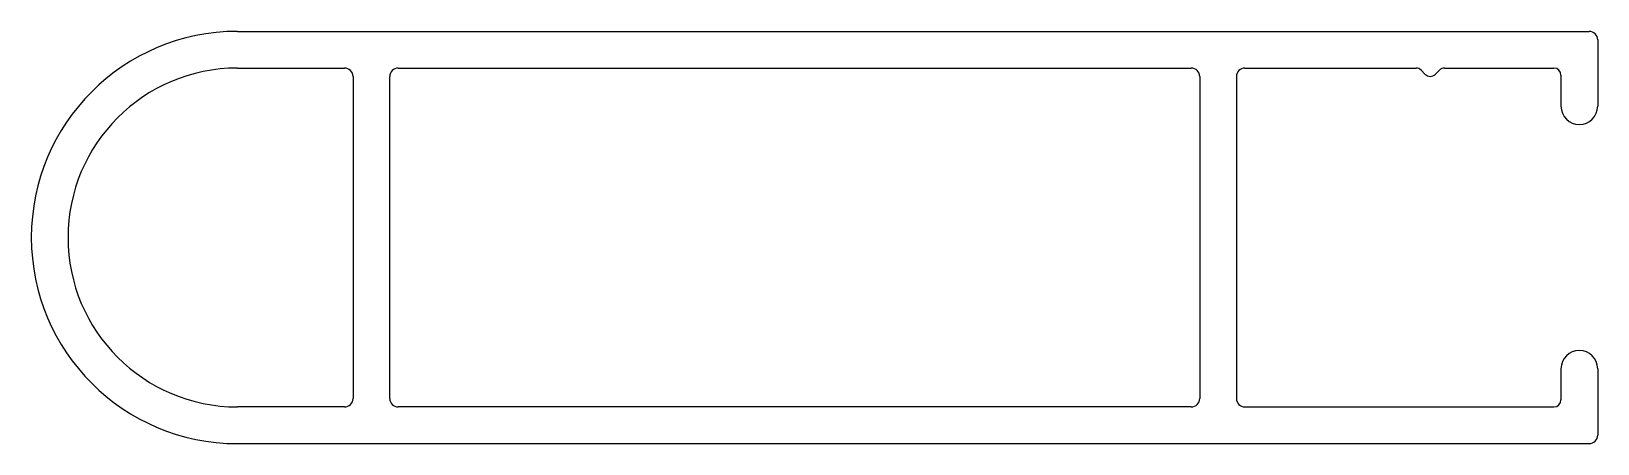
# Model space of a CAD drawing. Extents: x 1764.7 to 1820.2, y 1573.9 to 1588.5.
import ezdxf

# ---------------------------------------------------------------- set-up
doc = ezdxf.new("R2010")
doc.units = 0
doc.layers.get('0').update_dxf_attribs({"linetype": 'CONTINUOUS'})

msp = doc.modelspace()

# ---------------------------------------------------------------- linework, layer by layer
at = {"color": 0}
for p, q in [((1772.046, 1588.458), (1819.946, 1588.458)), ((1820.246, 1588.158), (1820.246, 1585.808)), ((1772.046, 1587.158), (1775.846, 1587.158)), ((1776.146, 1586.858), (1776.146, 1575.458)), ((1777.446, 1575.458), (1777.446, 1586.858)), ((1777.746, 1587.158), (1805.846, 1587.158)), ((1806.146, 1586.858), (1806.146, 1575.458)), ((1807.446, 1586.858), (1807.446, 1575.458)), ((1807.746, 1587.158), (1813.81, 1587.158)), ((1813.987, 1587.085), (1814.137, 1586.935)), ((1814.49, 1586.935), (1814.64, 1587.085)), ((1814.817, 1587.158), (1818.696, 1587.158)), ((1818.946, 1586.908), (1818.946, 1585.808)), ((1818.946, 1576.508), (1818.946, 1575.408)), ((1820.246, 1576.508), (1820.246, 1574.158)), ((1775.846, 1575.158), (1772.046, 1575.158)), ((1805.846, 1575.158), (1777.746, 1575.158)), ((1807.746, 1575.158), (1818.696, 1575.158)), ((1772.046, 1573.858), (1819.946, 1573.858))]:
    msp.add_line(p, q, dxfattribs=at)
for centre, radius, start, end in [((1772.046, 1581.158), 7.3, 90, 270), ((1819.946, 1588.158), 0.3, 0, 90), ((1772.046, 1581.158), 6, 90, 270), ((1775.846, 1586.858), 0.3, 0, 90), ((1777.746, 1586.858), 0.3, 90, 180), ((1805.846, 1586.858), 0.3, 0, 90), ((1807.746, 1586.858), 0.3, 90, 180), ((1813.81, 1586.908), 0.25, 45, 90), ((1814.314, 1587.111), 0.25, 225, 315), ((1814.817, 1586.908), 0.25, 90, 135), ((1818.696, 1586.908), 0.25, 0, 90), ((1819.596, 1585.808), 0.65, 180, 360), ((1819.596, 1576.508), 0.65, 0, 180), ((1775.846, 1575.458), 0.3, 270, 360), ((1777.746, 1575.458), 0.3, 180, 270), ((1805.846, 1575.458), 0.3, 270, 0), ((1807.746, 1575.458), 0.3, 180, 270), ((1818.696, 1575.408), 0.25, 270, 360), ((1819.946, 1574.158), 0.3, 270, 360)]:
    msp.add_arc(centre, radius, start, end, dxfattribs=at)

doc.saveas('drawing.dxf')
